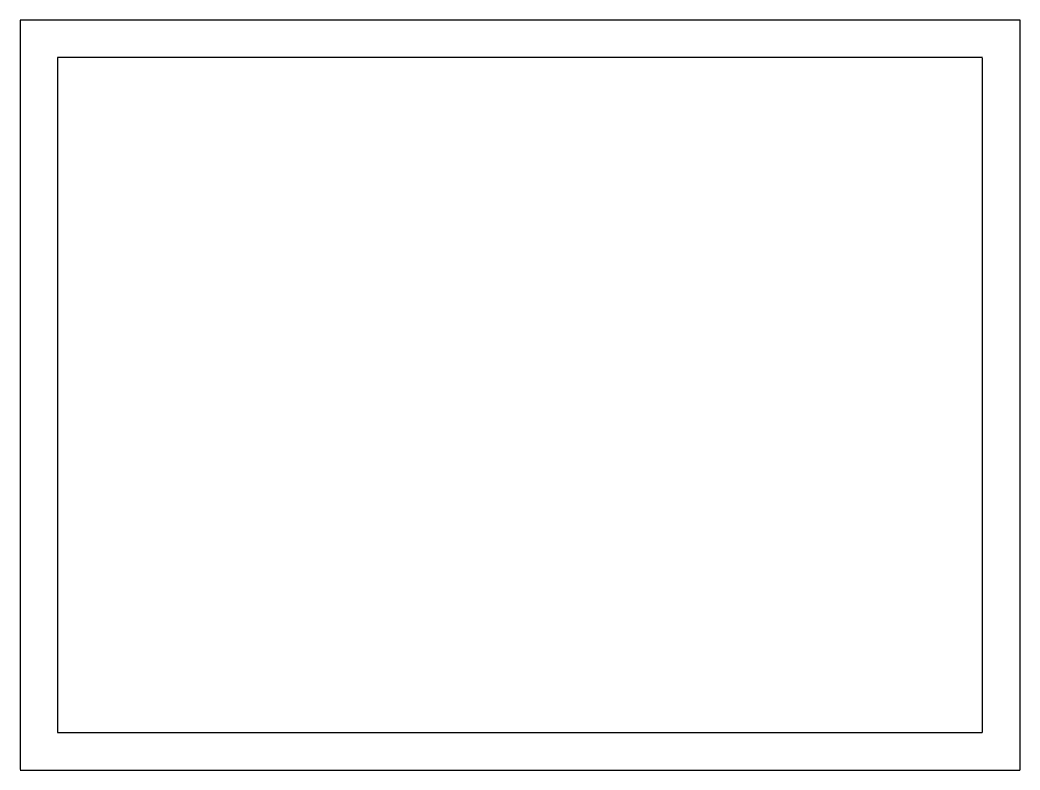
# Model space of a CAD drawing. Header units: millimetres. Extents: x 0 to 8000, y 0 to 6000.
import ezdxf

# ---------------------------------------------------------------- set-up
doc = ezdxf.new("R2010")
doc.units = ezdxf.units.MM

msp = doc.modelspace()

# ---------------------------------------------------------------- linework, layer by layer
at = {"layer": 'A-WALL'}
for p, q in [((0, 6000), (0, 5)), ((8000, 6000), (2, 6000)), ((8000, 0), (8000, 5999)), ((300, 5700), (300, 301)), ((7700, 5700), (300.5, 5700)), ((7700, 300), (7700, 5695)), ((300, 300), (7698, 300)), ((0, 0), (7999.5, 0)), ((0, 0), (4000, 0))]:
    msp.add_line(p, q, dxfattribs=at)

doc.saveas('drawing.dxf')
